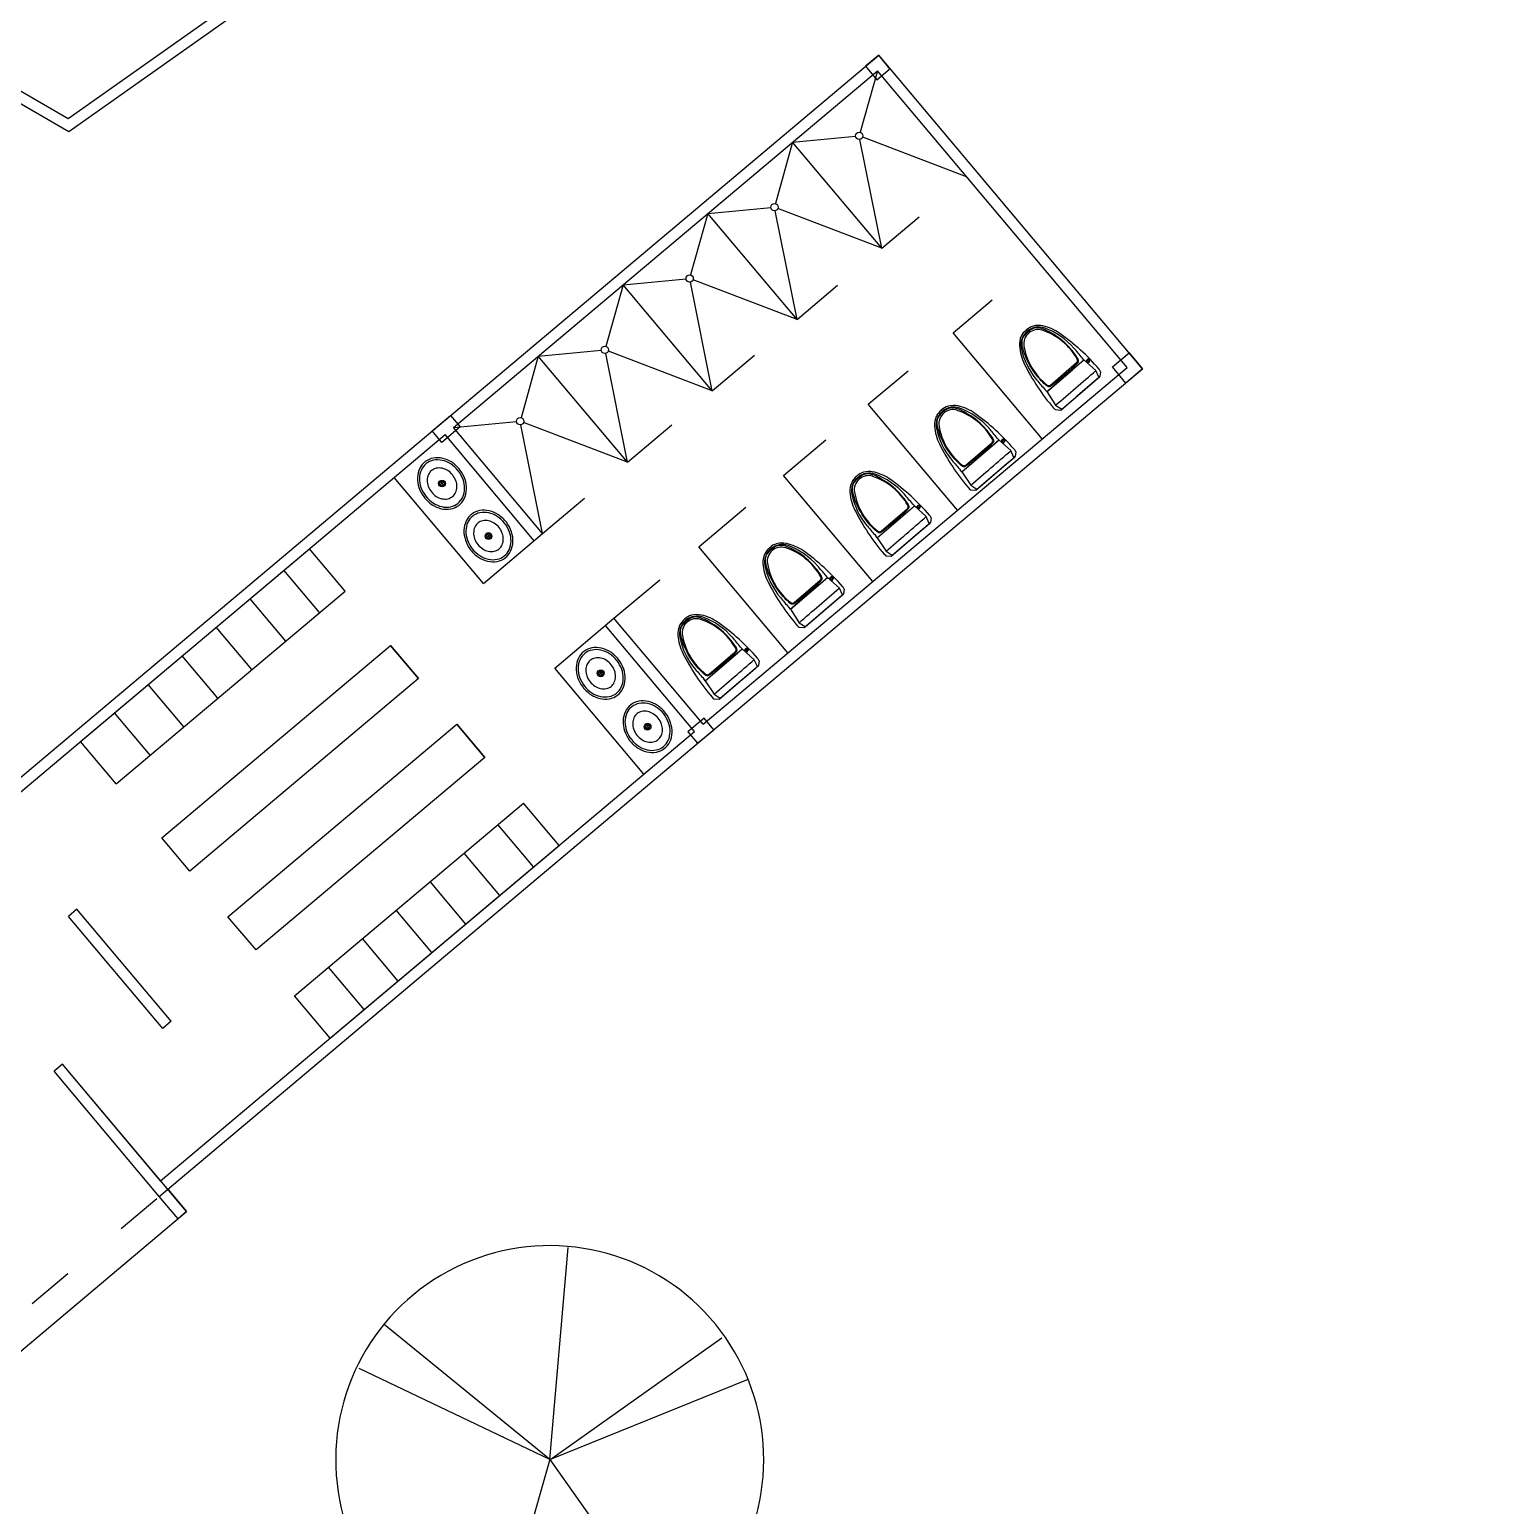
# Model space of a CAD drawing. Header units: millimetres. Extents: x 185 to 501, y 106 to 528.
# Drawn here: x 340.59 to 353.85, y 293.13 to 306.45 of the extents above; entities that cross this region are included whole.
import ezdxf

# ---------------------------------------------------------------- set-up
doc = ezdxf.new("R2010")
doc.units = ezdxf.units.MM
doc.linetypes.add('ACAD_ISO03W100', pattern=[30, 12, -18])
for name, color, linetype in [('arboles', 84, 'Continuous'), ('cerca', 50, 'Continuous'), ('columnas', 170, 'Continuous'), ('MUEBLES', 33, 'Continuous'), ('texto', 7, 'Continuous')]:
    doc.layers.add(name, color=color, linetype=linetype)
doc.styles.add('ATTR', font='romans.shx', dxfattribs={"width": 0.8, "height": 0.7})

# ---------------------------------------------------------------- blocks, each defined once
blk = doc.blocks.new('CLUMP4')
for p, q in [((-0.225, -0.025), (-278.175, 1469.475)), ((0.075, -0.425), (-599.925, 1349.575)), ((3397.75, -293.475), (3147.6, 1029.075)), ((3398, -293.85), (2858.025, 921.15)), ((0.025, 0), (1371.625, 613.675)), ((-2101.125, -464.725), (-2295.7, 563.925)), ((-2100.925, -465), (-2520.925, 479.975)), ((0, 0), (-1432.075, 418.05)), ((3397.975, -293.45), (4632.4, 258.85)), ((3397.95, -293.45), (2109.075, 82.8)), ((0, 0), (-1155.525, -951.225)), ((0, 0), (-888.5, -1183.5)), ((0, 0), (1323.925, -682.25)), ((-2100.975, -464.7), (-3103.45, -172.075)), ((-2100.975, -464.7), (-1496.775, -194.375)), ((3397.95, -293.45), (2357.975, -1149.55)), ((3397.95, -293.45), (2598.3, -1358.625)), ((3397.95, -293.45), (4589.5, -907.5)), ((1594.05, -1142.15), (1455.05, -407.4)), ((-2100.975, -464.7), (-2909.85, -1130.55)), ((-2100.975, -464.7), (-2722.925, -1293.175)), ((-2100.975, -464.7), (-1174.225, -942.275)), ((1594.175, -1142.375), (1366.775, -630.7)), ((1594.15, -1142.15), (2183.925, -878.275)), ((1594.15, -1142.15), (1120.3, -1003.825)), ((1594.15, -1142.15), (1016.375, -1617.75)), ((1594.15, -1142.15), (1149.9, -1733.9)), ((1594.15, -1142.15), (2256.125, -1483.275))]:
    blk.add_line(p, q)
for centre, radius in [((0.075, -0.425), 1500), ((3398, -293.85), 1350)]:
    blk.add_circle(centre, radius)
for centre, radius, start, end in [((-2100.925, -465), 1050, 52.09105, 333.029), ((1594.175, -1142.375), 750, 50.00407, 101.3809), ((1594.175, -1142.375), 750, 187.2069, 359.9176)]:
    blk.add_arc(centre, radius, start, end)
at = {"style": 'ATTR', "width": 0.8, "flags": 9}
blk.add_attdef('ESTCODE', (0, 0), '', height=157.919, dxfattribs=at)
blk = doc.blocks.new('new block')
at = {"xscale": 0.000999999996565748, "yscale": 0.001000000000203727, "zscale": 0.001}
blk.add_blockref('CLUMP4', (-1.3239, 0.6822), dxfattribs=at)
blk = doc.blocks.new('Sink - Oval top')
for p, q in [((-1, 0), (1, 0)), ((0, 1), (0, -1))]:
    blk.add_line(p, q)
at = {"linetype": 'Continuous'}
for points in [[(-12.23, 0.39, 0.117634), (-11.46, -3.36, 0.104469), (-8.88, -6.8, 0.090016), (-5.08, -9.07, 0.08192), (-0.32, -10.02, 0.08192), (4.49, -9.38, 0.090016), (8.42, -7.36, 0.104469), (11.22, -4.09, 0.117634), (12.23, -0.39, 0.117634), (11.46, 3.36, 0.104469), (8.88, 6.8, 0.090016), (5.08, 9.07, 0.08192), (0.32, 10.02, 0.08192), (-4.49, 9.38, 0.090016), (-8.42, 7.36, 0.104469), (-11.22, 4.09, 0.117634)], [(-11.29, 0.16, 0.118622), (-10.52, -3.25, 0.104678), (-8.07, -6.36, 0.089562), (-4.54, -8.37, 0.081185), (-0.13, -9.15, 0.081185), (4.3, -8.49, 0.089562), (7.89, -6.58, 0.104678), (10.42, -3.55, 0.118622), (11.29, -0.16, 0.118622), (10.52, 3.25, 0.104678), (8.07, 6.36, 0.089562), (4.54, 8.37, 0.081185), (0.13, 9.15, 0.081185), (-4.3, 8.49, 0.089562), (-7.89, 6.58, 0.104678), (-10.42, 3.55, 0.118622)], [(-7.42, 0.08, 0.118283), (-6.91, -2.17, 0.104607), (-5.29, -4.21, 0.089718), (-2.97, -5.53, 0.081436), (-0.07, -6.04, 0.081436), (2.84, -5.59, 0.089718), (5.2, -4.33, 0.104607), (6.86, -2.32, 0.118283), (7.42, -0.08, 0.118283), (6.91, 2.17, 0.104607), (5.29, 4.21, 0.089718), (2.97, 5.53, 0.081436), (0.07, 6.04, 0.081436), (-2.84, 5.59, 0.089718), (-5.2, 4.33, 0.104607), (-6.86, 2.32, 0.118283)]]:
    blk.add_lwpolyline(points, format="xyb", close=True, dxfattribs=at)
for radius in [1.5, 1]:
    blk.add_circle((0, 0), radius)

msp = doc.modelspace()

# ---------------------------------------------------------------- linework, layer by layer
at = {"layer": 'cerca'}
for points in [[(368.113, 311.887), (362.012, 304.707), (346.536, 309.48), (340.942, 305.528), (330.846, 311.388), (335.757, 327.607), (325.661, 337.556), (320.077, 337.076), (310.774, 353.862)], [(368.063, 311.982), (361.979, 304.822), (346.519, 309.59), (340.937, 305.646), (330.964, 311.435), (335.871, 327.635), (325.698, 337.659), (320.133, 337.182), (310.865, 353.903)]]:
    msp.add_lwpolyline(points, dxfattribs=at)
at = {"layer": 'columnas', "color": 0, "linetype": 'ACAD_ISO03W100', "ltscale": 0.035}
msp.add_line((339.004, 293.601), (341.758, 295.919), dxfattribs=at)
at = {"layer": 'columnas'}
for points in [[(348.251, 306.219), (348.133, 306.119), (348.235, 305.998), (348.353, 306.097)], [(350.633, 303.388), (350.482, 303.26), (350.361, 303.405), (350.512, 303.532)], [(344.22, 302.827), (344.387, 302.967), (344.474, 302.864), (344.307, 302.724)], [(346.617, 300.008), (346.763, 300.131), (346.676, 300.235), (346.529, 300.112)], [(342.005, 295.781), (341.928, 295.716), (341.758, 295.919), (341.835, 295.983)]]:
    msp.add_lwpolyline(points, close=True, dxfattribs=at)
at = {"layer": 'MUEBLES'}
for p, q in [((349.768, 303.182, 0.145), (350.103, 303.469, 0.145)), ((350.044, 303.475), (350.053, 303.472, -0.021)), ((350.103, 303.469, 0.145), (350.087, 303.486, -0.032)), ((350.103, 303.469, 0.176), (350.103, 303.469, 0.145)), ((350.211, 303.373, 0.183), (350.103, 303.469, 0.176)), ((349.803, 303.242), (350.038, 303.444)), ((350.045, 303.439, -0.019), (350.038, 303.444)), ((350.211, 303.373, 0.183), (350.211, 303.373, 0.145)), ((350.238, 303.312, 0.176), (350.211, 303.373, 0.183)), ((350.254, 303.362, -0.076), (350.248, 303.32, 0.145)), ((349.772, 303.242), (349.774, 303.231, -0.021)), ((349.799, 303.23, -0.019), (349.803, 303.242)), ((349.894, 303.016, 0.145), (350.248, 303.32, 0.145)), ((349.936, 303.326, 0.188), (349.936, 303.326, 0.145)), ((350.248, 303.32, 0.145), (350.238, 303.312, 0.176)), ((349.768, 303.182, 0.145), (349.755, 303.2, -0.032)), ((349.768, 303.182, 0.176), (349.768, 303.182, 0.145)), ((349.768, 303.182, 0.176), (349.848, 303.061, 0.183)), ((350.071, 303.168, 0.145), (350.071, 303.168, 0.188)), ((349.847, 303.02, -0.087), (349.894, 303.016, 0.145)), ((349.848, 303.061, 0.183), (349.848, 303.061, 0.145)), ((349.848, 303.061, 0.183), (349.904, 303.024, 0.176)), ((349.904, 303.024, 0.176), (349.894, 303.016, 0.145)), ((349.002, 302.459, 0.145), (349.337, 302.747, 0.145)), ((349.037, 302.52), (349.272, 302.721)), ((349.279, 302.716, -0.019), (349.272, 302.721)), ((349.277, 302.752), (349.287, 302.749, -0.021)), ((349.337, 302.747, 0.145), (349.321, 302.763, -0.032)), ((349.337, 302.747, 0.176), (349.337, 302.747, 0.145)), ((349.445, 302.65, 0.183), (349.337, 302.747, 0.176)), ((349.128, 302.293, 0.145), (349.482, 302.597, 0.145)), ((349.169, 302.603, 0.188), (349.169, 302.603, 0.145)), ((349.445, 302.65, 0.183), (349.445, 302.65, 0.145)), ((349.472, 302.589, 0.176), (349.445, 302.65, 0.183)), ((349.482, 302.597, 0.145), (349.472, 302.589, 0.176)), ((349.488, 302.639, -0.076), (349.482, 302.597, 0.145)), ((349.002, 302.459, 0.145), (348.988, 302.477, -0.032)), ((349.002, 302.459, 0.176), (349.002, 302.459, 0.145)), ((349.002, 302.459, 0.176), (349.082, 302.338, 0.183)), ((349.005, 302.519), (349.007, 302.508, -0.021)), ((349.033, 302.507, -0.019), (349.037, 302.52)), ((349.305, 302.445, 0.145), (349.305, 302.445, 0.188)), ((349.081, 302.297, -0.087), (349.128, 302.293, 0.145)), ((349.082, 302.338, 0.183), (349.082, 302.338, 0.145)), ((349.082, 302.338, 0.183), (349.137, 302.302, 0.176)), ((349.137, 302.302, 0.176), (349.128, 302.293, 0.145)), ((348.238, 301.864, 0.145), (348.573, 302.151, 0.145)), ((348.514, 302.157), (348.524, 302.153, -0.021)), ((348.573, 302.151, 0.145), (348.558, 302.167, -0.032)), ((348.573, 302.151, 0.176), (348.573, 302.151, 0.145)), ((348.681, 302.054, 0.183), (348.573, 302.151, 0.176)), ((348.274, 301.924), (348.508, 302.125)), ((348.406, 302.007, 0.188), (348.406, 302.007, 0.145)), ((348.515, 302.12, -0.019), (348.508, 302.125)), ((348.681, 302.054, 0.183), (348.681, 302.054, 0.145)), ((348.708, 301.993, 0.176), (348.681, 302.054, 0.183)), ((348.724, 302.043, -0.076), (348.718, 302.001, 0.145)), ((348.238, 301.864, 0.145), (348.225, 301.881, -0.032)), ((348.242, 301.923), (348.244, 301.913, -0.021)), ((348.269, 301.912, -0.019), (348.274, 301.924)), ((348.364, 301.698, 0.145), (348.718, 302.001, 0.145)), ((348.718, 302.001, 0.145), (348.708, 301.993, 0.176)), ((348.238, 301.864, 0.176), (348.238, 301.864, 0.145)), ((348.238, 301.864, 0.176), (348.318, 301.742, 0.183)), ((348.318, 301.742, 0.183), (348.318, 301.742, 0.145)), ((348.318, 301.742, 0.183), (348.374, 301.706, 0.176)), ((348.541, 301.849, 0.145), (348.541, 301.849, 0.188)), ((348.317, 301.701, -0.087), (348.364, 301.698, 0.145)), ((348.374, 301.706, 0.176), (348.364, 301.698, 0.145)), ((347.454, 301.219, 0.145), (347.788, 301.506, 0.145)), ((347.489, 301.279), (347.723, 301.48)), ((347.73, 301.475, -0.019), (347.723, 301.48)), ((347.729, 301.512), (347.739, 301.508, -0.021)), ((347.788, 301.506, 0.145), (347.773, 301.522, -0.032)), ((347.788, 301.506, 0.176), (347.788, 301.506, 0.145)), ((347.896, 301.409, 0.183), (347.788, 301.506, 0.176)), ((347.579, 301.053, 0.145), (347.933, 301.356, 0.145)), ((347.621, 301.362, 0.188), (347.621, 301.362, 0.145)), ((347.896, 301.409, 0.183), (347.896, 301.409, 0.145)), ((347.924, 301.348, 0.176), (347.896, 301.409, 0.183)), ((347.933, 301.356, 0.145), (347.924, 301.348, 0.176)), ((347.939, 301.398, -0.076), (347.933, 301.356, 0.145)), ((347.454, 301.219, 0.145), (347.44, 301.236, -0.032)), ((347.454, 301.219, 0.176), (347.454, 301.219, 0.145)), ((347.454, 301.219, 0.176), (347.533, 301.097, 0.183)), ((347.457, 301.278), (347.459, 301.268, -0.021)), ((347.485, 301.267, -0.019), (347.489, 301.279)), ((347.533, 301.097, 0.183), (347.533, 301.097, 0.145)), ((347.533, 301.097, 0.183), (347.589, 301.061, 0.176)), ((347.756, 301.205, 0.145), (347.756, 301.205, 0.188)), ((347.532, 301.056, -0.087), (347.579, 301.053, 0.145)), ((347.589, 301.061, 0.176), (347.579, 301.053, 0.145)), ((346.685, 300.572, 0.145), (347.02, 300.86, 0.145)), ((346.721, 300.633), (346.955, 300.834)), ((346.962, 300.829, -0.019), (346.955, 300.834)), ((346.961, 300.865), (346.971, 300.862, -0.021)), ((347.02, 300.86, 0.145), (347.005, 300.876, -0.032)), ((347.02, 300.86, 0.176), (347.02, 300.86, 0.145)), ((347.128, 300.763, 0.183), (347.02, 300.86, 0.176)), ((346.811, 300.406, 0.145), (347.165, 300.71, 0.145)), ((346.853, 300.716, 0.188), (346.853, 300.716, 0.145)), ((347.128, 300.763, 0.183), (347.128, 300.763, 0.145)), ((347.156, 300.702, 0.176), (347.128, 300.763, 0.183)), ((347.165, 300.71, 0.145), (347.156, 300.702, 0.176)), ((347.171, 300.752, -0.076), (347.165, 300.71, 0.145)), ((346.685, 300.572, 0.145), (346.672, 300.59, -0.032)), ((346.685, 300.572, 0.176), (346.685, 300.572, 0.145)), ((346.685, 300.572, 0.176), (346.765, 300.451, 0.183)), ((346.689, 300.632), (346.691, 300.621, -0.021)), ((346.717, 300.62, -0.019), (346.721, 300.633)), ((346.988, 300.558, 0.145), (346.988, 300.558, 0.188)), ((346.764, 300.41, -0.087), (346.811, 300.406, 0.145)), ((346.765, 300.451, 0.183), (346.765, 300.451, 0.145)), ((346.765, 300.451, 0.183), (346.821, 300.415, 0.176)), ((346.821, 300.415, 0.176), (346.811, 300.406, 0.145))]:
    msp.add_line(p, q, dxfattribs=at)
at = {"layer": 'MUEBLES', "extrusion": (0.631895, 0.768108, 0.103534)}
for p, q in [((350.124, 303.46, 0.128), (350.138, 303.474, 0.129)), ((350.126, 303.462, 0.102), (350.139, 303.476, 0.105)), ((350.139, 303.476, 0.107), (350.137, 303.474, 0.127)), ((350.139, 303.473, 0.129), (350.155, 303.46, 0.13)), ((350.157, 303.462, 0.104), (350.141, 303.475, 0.104)), ((350.126, 303.462, 0.104), (350.124, 303.461, 0.126)), ((350.126, 303.459, 0.129), (350.143, 303.445, 0.129)), ((350.145, 303.447, 0.101), (350.128, 303.461, 0.101)), ((350.145, 303.443, 0.128), (350.156, 303.459, 0.129)), ((350.146, 303.443, 0.126), (350.147, 303.444, 0.104)), ((350.147, 303.445, 0.102), (350.158, 303.46, 0.105)), ((350.157, 303.458, 0.127), (350.158, 303.46, 0.107)), ((349.358, 302.737, 0.128), (349.371, 302.751, 0.129)), ((349.359, 302.74, 0.104), (349.358, 302.738, 0.126)), ((349.36, 302.739, 0.102), (349.373, 302.753, 0.105)), ((349.36, 302.736, 0.129), (349.377, 302.722, 0.129)), ((349.379, 302.724, 0.101), (349.362, 302.738, 0.101)), ((349.373, 302.753, 0.107), (349.371, 302.752, 0.127)), ((349.373, 302.75, 0.129), (349.388, 302.737, 0.13)), ((349.39, 302.739, 0.104), (349.375, 302.752, 0.104)), ((349.379, 302.72, 0.128), (349.39, 302.736, 0.129)), ((349.38, 302.72, 0.126), (349.381, 302.722, 0.104)), ((349.381, 302.722, 0.102), (349.392, 302.738, 0.105)), ((349.39, 302.736, 0.127), (349.392, 302.737, 0.107)), ((348.596, 302.144, 0.104), (348.594, 302.142, 0.126)), ((348.595, 302.141, 0.128), (348.608, 302.155, 0.129)), ((348.596, 302.14, 0.129), (348.613, 302.126, 0.129)), ((348.597, 302.143, 0.102), (348.61, 302.157, 0.105)), ((348.615, 302.128, 0.101), (348.598, 302.142, 0.101)), ((348.609, 302.157, 0.107), (348.607, 302.156, 0.127)), ((348.609, 302.154, 0.129), (348.625, 302.141, 0.13)), ((348.627, 302.143, 0.104), (348.611, 302.156, 0.104)), ((348.615, 302.125, 0.128), (348.626, 302.14, 0.129)), ((348.617, 302.127, 0.102), (348.628, 302.142, 0.105)), ((348.627, 302.14, 0.127), (348.628, 302.141, 0.107)), ((348.616, 302.124, 0.126), (348.618, 302.126, 0.104)), ((347.811, 301.499, 0.104), (347.809, 301.497, 0.126)), ((347.81, 301.497, 0.128), (347.823, 301.51, 0.129)), ((347.811, 301.495, 0.129), (347.828, 301.481, 0.129)), ((347.812, 301.498, 0.102), (347.825, 301.512, 0.105)), ((347.831, 301.483, 0.101), (347.814, 301.497, 0.101)), ((347.824, 301.512, 0.107), (347.822, 301.511, 0.127)), ((347.824, 301.509, 0.129), (347.84, 301.496, 0.13)), ((347.842, 301.498, 0.104), (347.826, 301.511, 0.104)), ((347.83, 301.48, 0.128), (347.841, 301.495, 0.129)), ((347.831, 301.479, 0.126), (347.833, 301.481, 0.104)), ((347.832, 301.482, 0.102), (347.843, 301.497, 0.105)), ((347.842, 301.495, 0.127), (347.843, 301.496, 0.107)), ((347.043, 300.853, 0.104), (347.041, 300.851, 0.126)), ((347.042, 300.85, 0.128), (347.055, 300.864, 0.129)), ((347.043, 300.849, 0.129), (347.06, 300.835, 0.129)), ((347.044, 300.852, 0.102), (347.057, 300.866, 0.105)), ((347.063, 300.837, 0.101), (347.046, 300.851, 0.101)), ((347.056, 300.866, 0.107), (347.054, 300.865, 0.127)), ((347.056, 300.863, 0.129), (347.072, 300.85, 0.13)), ((347.074, 300.852, 0.104), (347.058, 300.865, 0.104)), ((347.062, 300.833, 0.128), (347.073, 300.849, 0.129)), ((347.063, 300.833, 0.126), (347.065, 300.835, 0.104)), ((347.064, 300.835, 0.102), (347.075, 300.851, 0.105)), ((347.074, 300.849, 0.127), (347.075, 300.85, 0.107))]:
    msp.add_line(p, q, dxfattribs=at)
at = {"layer": 'MUEBLES'}
for points in [[(349.929, 303.334, -0.019), (349.968, 303.367, -0.019), (349.998, 303.394, -0.019), (350.02, 303.414, -0.019), (350.035, 303.428, -0.019), (350.045, 303.439, -0.019), (350.051, 303.446, -0.019), (350.054, 303.451, -0.019), (350.055, 303.455, -0.019), (350.055, 303.455, -0.019), (350.056, 303.459, -0.02), (350.056, 303.462, -0.02), (350.055, 303.467, -0.02), (350.053, 303.472, -0.021), (350.051, 303.478, -0.021), (350.047, 303.485, -0.022), (350.041, 303.494, -0.022), (350.033, 303.505, -0.023), (350.033, 303.505, -0.023), (350.024, 303.518, -0.024), (350.012, 303.533, -0.025), (349.999, 303.55, -0.026), (349.985, 303.567, -0.027), (349.969, 303.585, -0.027), (349.951, 303.603, -0.028), (349.932, 303.622, -0.029), (349.913, 303.639, -0.029), (349.913, 303.639, -0.029), (349.892, 303.656, -0.029), (349.871, 303.672, -0.029), (349.85, 303.686, -0.028), (349.829, 303.7, -0.028), (349.808, 303.712, -0.027), (349.789, 303.723, -0.027), (349.77, 303.732, -0.026), (349.754, 303.74, -0.025), (349.754, 303.74, -0.025), (349.739, 303.746, -0.024), (349.726, 303.75, -0.024), (349.716, 303.754, -0.023), (349.706, 303.756, -0.022), (349.698, 303.758, -0.022), (349.691, 303.758, -0.021), (349.686, 303.759, -0.02), (349.681, 303.759, -0.02), (349.681, 303.759, -0.02), (349.677, 303.759, -0.02), (349.673, 303.759, -0.019), (349.67, 303.759, -0.019), (349.667, 303.758, -0.019), (349.664, 303.758, -0.019), (349.662, 303.757, -0.019), (349.658, 303.757, -0.019), (349.655, 303.755, -0.019), (349.655, 303.755, -0.019), (349.651, 303.754, -0.019), (349.646, 303.752, -0.019), (349.641, 303.75, -0.019), (349.635, 303.747, -0.019), (349.627, 303.742, -0.019), (349.618, 303.736, -0.019), (349.608, 303.729, -0.019), (349.597, 303.72, -0.019)], [(349.929, 303.334, -0.019), (349.89, 303.3, -0.019), (349.859, 303.275, -0.019), (349.836, 303.256, -0.019), (349.819, 303.243, -0.019), (349.807, 303.235, -0.019), (349.799, 303.23, -0.019), (349.794, 303.228, -0.019), (349.79, 303.227, -0.019), (349.79, 303.227, -0.019), (349.786, 303.227, -0.02), (349.782, 303.228, -0.02), (349.778, 303.229, -0.02), (349.774, 303.231, -0.021), (349.768, 303.235, -0.021), (349.761, 303.24, -0.022), (349.753, 303.247, -0.022), (349.743, 303.256, -0.023), (349.743, 303.256, -0.023), (349.732, 303.268, -0.024), (349.719, 303.281, -0.025), (349.705, 303.297, -0.026), (349.69, 303.314, -0.027), (349.674, 303.332, -0.027), (349.659, 303.352, -0.028), (349.644, 303.374, -0.029), (349.629, 303.396, -0.029), (349.629, 303.396, -0.029), (349.616, 303.419, -0.029), (349.603, 303.442, -0.029), (349.592, 303.465, -0.028), (349.582, 303.488, -0.028), (349.573, 303.51, -0.027), (349.565, 303.531, -0.027), (349.559, 303.551, -0.026), (349.554, 303.568, -0.025), (349.554, 303.568, -0.025), (349.55, 303.583, -0.024), (349.547, 303.597, -0.024), (349.546, 303.608, -0.023), (349.545, 303.618, -0.022), (349.545, 303.626, -0.022), (349.545, 303.633, -0.021), (349.545, 303.638, -0.02), (349.546, 303.643, -0.02), (349.546, 303.643, -0.02), (349.547, 303.647, -0.02), (349.547, 303.651, -0.019), (349.548, 303.654, -0.019), (349.549, 303.656, -0.019), (349.549, 303.659, -0.019), (349.55, 303.662, -0.019), (349.552, 303.665, -0.019), (349.553, 303.668, -0.019), (349.553, 303.668, -0.019), (349.555, 303.672, -0.019), (349.558, 303.676, -0.019), (349.561, 303.681, -0.019), (349.565, 303.687, -0.019), (349.571, 303.694, -0.019), (349.578, 303.701, -0.019), (349.586, 303.71, -0.019), (349.597, 303.72, -0.019)], [(349.163, 302.611, -0.019), (349.123, 302.577, -0.019), (349.093, 302.552, -0.019), (349.07, 302.533, -0.019), (349.053, 302.52, -0.019), (349.041, 302.512, -0.019), (349.033, 302.507, -0.019), (349.028, 302.505, -0.019), (349.024, 302.505, -0.019), (349.024, 302.505, -0.019), (349.02, 302.504, -0.02), (349.016, 302.505, -0.02), (349.012, 302.506, -0.02), (349.007, 302.508, -0.021), (349.002, 302.512, -0.021), (348.995, 302.517, -0.022), (348.987, 302.524, -0.022), (348.977, 302.534, -0.023), (348.977, 302.534, -0.023), (348.966, 302.545, -0.024), (348.953, 302.558, -0.025), (348.938, 302.574, -0.026), (348.923, 302.591, -0.027), (348.908, 302.61, -0.027), (348.893, 302.63, -0.028), (348.877, 302.651, -0.029), (348.863, 302.673, -0.029), (348.863, 302.673, -0.029), (348.849, 302.696, -0.029), (348.837, 302.719, -0.029), (348.826, 302.742, -0.028), (348.816, 302.765, -0.028), (348.807, 302.787, -0.027), (348.799, 302.808, -0.027), (348.793, 302.828, -0.026), (348.788, 302.845, -0.025), (348.788, 302.845, -0.025), (348.784, 302.861, -0.024), (348.781, 302.874, -0.024), (348.78, 302.885, -0.023), (348.779, 302.895, -0.022), (348.778, 302.903, -0.022), (348.779, 302.91, -0.021), (348.779, 302.915, -0.02), (348.78, 302.92, -0.02), (348.78, 302.92, -0.02), (348.78, 302.924, -0.02), (348.781, 302.928, -0.019), (348.782, 302.931, -0.019), (348.782, 302.934, -0.019), (348.783, 302.936, -0.019), (348.784, 302.939, -0.019), (348.786, 302.942, -0.019), (348.787, 302.945, -0.019), (348.787, 302.945, -0.019), (348.789, 302.949, -0.019), (348.791, 302.953, -0.019), (348.795, 302.958, -0.019), (348.799, 302.964, -0.019), (348.805, 302.971, -0.019), (348.811, 302.979, -0.019), (348.82, 302.987, -0.019), (348.831, 302.997, -0.019)], [(349.163, 302.611, -0.019), (349.202, 302.644, -0.019), (349.232, 302.671, -0.019), (349.253, 302.691, -0.019), (349.269, 302.706, -0.019), (349.279, 302.716, -0.019), (349.284, 302.723, -0.019), (349.287, 302.728, -0.019), (349.289, 302.732, -0.019), (349.289, 302.732, -0.019), (349.289, 302.736, -0.02), (349.29, 302.74, -0.02), (349.289, 302.744, -0.02), (349.287, 302.749, -0.021), (349.285, 302.755, -0.021), (349.28, 302.762, -0.022), (349.275, 302.771, -0.022), (349.267, 302.782, -0.023), (349.267, 302.782, -0.023), (349.258, 302.795, -0.024), (349.246, 302.81, -0.025), (349.233, 302.827, -0.026), (349.218, 302.844, -0.027), (349.202, 302.862, -0.027), (349.185, 302.881, -0.028), (349.166, 302.899, -0.029), (349.147, 302.916, -0.029), (349.147, 302.916, -0.029), (349.126, 302.933, -0.029), (349.105, 302.949, -0.029), (349.084, 302.964, -0.028), (349.062, 302.977, -0.028), (349.042, 302.989, -0.027), (349.022, 303, -0.027), (349.004, 303.009, -0.026), (348.988, 303.017, -0.025), (348.988, 303.017, -0.025), (348.973, 303.023, -0.024), (348.96, 303.028, -0.024), (348.949, 303.031, -0.023), (348.94, 303.033, -0.022), (348.932, 303.035, -0.022), (348.925, 303.036, -0.021), (348.92, 303.036, -0.02), (348.915, 303.036, -0.02), (348.915, 303.036, -0.02), (348.911, 303.036, -0.02), (348.907, 303.036, -0.019), (348.904, 303.036, -0.019), (348.901, 303.036, -0.019), (348.898, 303.035, -0.019), (348.895, 303.035, -0.019), (348.892, 303.034, -0.019), (348.889, 303.033, -0.019), (348.889, 303.033, -0.019), (348.885, 303.031, -0.019), (348.88, 303.03, -0.019), (348.875, 303.027, -0.019), (348.868, 303.024, -0.019), (348.861, 303.019, -0.019), (348.852, 303.014, -0.019), (348.842, 303.006, -0.019), (348.831, 302.997, -0.019)], [(348.399, 302.015, -0.019), (348.438, 302.049, -0.019), (348.468, 302.075, -0.019), (348.49, 302.095, -0.019), (348.505, 302.11, -0.019), (348.515, 302.12, -0.019), (348.521, 302.127, -0.019), (348.524, 302.132, -0.019), (348.525, 302.136, -0.019), (348.525, 302.136, -0.019), (348.526, 302.14, -0.02), (348.526, 302.144, -0.02), (348.525, 302.148, -0.02), (348.524, 302.153, -0.021), (348.521, 302.159, -0.021), (348.517, 302.166, -0.022), (348.511, 302.176, -0.022), (348.503, 302.187, -0.023), (348.503, 302.187, -0.023), (348.494, 302.2, -0.024), (348.483, 302.215, -0.025), (348.469, 302.231, -0.026), (348.455, 302.248, -0.027), (348.439, 302.266, -0.027), (348.421, 302.285, -0.028), (348.403, 302.303, -0.029), (348.383, 302.321, -0.029), (348.383, 302.321, -0.029), (348.362, 302.337, -0.029), (348.341, 302.353, -0.029), (348.32, 302.368, -0.028), (348.299, 302.381, -0.028), (348.278, 302.393, -0.027), (348.259, 302.404, -0.027), (348.24, 302.413, -0.026), (348.224, 302.421, -0.025), (348.224, 302.421, -0.025), (348.209, 302.427, -0.024), (348.197, 302.432, -0.024), (348.186, 302.435, -0.023), (348.176, 302.437, -0.022), (348.168, 302.439, -0.022), (348.162, 302.44, -0.021), (348.156, 302.44, -0.02), (348.151, 302.44, -0.02), (348.151, 302.44, -0.02), (348.147, 302.44, -0.02), (348.143, 302.44, -0.019), (348.14, 302.44, -0.019), (348.137, 302.44, -0.019), (348.135, 302.439, -0.019), (348.132, 302.439, -0.019), (348.129, 302.438, -0.019), (348.125, 302.437, -0.019), (348.125, 302.437, -0.019), (348.121, 302.436, -0.019), (348.117, 302.434, -0.019), (348.111, 302.431, -0.019), (348.105, 302.428, -0.019), (348.097, 302.423, -0.019), (348.089, 302.418, -0.019), (348.079, 302.41, -0.019), (348.067, 302.402, -0.019)], [(348.399, 302.015, -0.019), (348.36, 301.981, -0.019), (348.329, 301.956, -0.019), (348.306, 301.937, -0.019), (348.289, 301.924, -0.019), (348.277, 301.916, -0.019), (348.269, 301.912, -0.019), (348.264, 301.909, -0.019), (348.26, 301.909, -0.019), (348.26, 301.909, -0.019), (348.256, 301.909, -0.02), (348.253, 301.909, -0.02), (348.248, 301.91, -0.02), (348.244, 301.913, -0.021), (348.238, 301.916, -0.021), (348.231, 301.922, -0.022), (348.223, 301.929, -0.022), (348.214, 301.938, -0.023), (348.214, 301.938, -0.023), (348.202, 301.949, -0.024), (348.189, 301.963, -0.025), (348.175, 301.978, -0.026), (348.16, 301.995, -0.027), (348.144, 302.014, -0.027), (348.129, 302.034, -0.028), (348.114, 302.055, -0.029), (348.099, 302.077, -0.029), (348.099, 302.077, -0.029), (348.086, 302.1, -0.029), (348.073, 302.123, -0.029), (348.062, 302.147, -0.028), (348.052, 302.169, -0.028), (348.043, 302.192, -0.027), (348.036, 302.213, -0.027), (348.029, 302.232, -0.026), (348.024, 302.25, -0.025), (348.024, 302.25, -0.025), (348.02, 302.265, -0.024), (348.018, 302.278, -0.024), (348.016, 302.289, -0.023), (348.015, 302.299, -0.022), (348.015, 302.307, -0.022), (348.015, 302.314, -0.021), (348.016, 302.32, -0.02), (348.016, 302.324, -0.02), (348.016, 302.324, -0.02), (348.017, 302.328, -0.02), (348.017, 302.332, -0.019), (348.018, 302.335, -0.019), (348.019, 302.338, -0.019), (348.02, 302.341, -0.019), (348.021, 302.343, -0.019), (348.022, 302.346, -0.019), (348.023, 302.349, -0.019), (348.023, 302.349, -0.019), (348.025, 302.353, -0.019), (348.028, 302.357, -0.019), (348.031, 302.362, -0.019), (348.035, 302.368, -0.019), (348.041, 302.375, -0.019), (348.048, 302.383, -0.019), (348.057, 302.392, -0.019), (348.067, 302.402, -0.019)], [(347.614, 301.37, -0.019), (347.575, 301.337, -0.019), (347.544, 301.311, -0.019), (347.521, 301.292, -0.019), (347.504, 301.28, -0.019), (347.493, 301.271, -0.019), (347.485, 301.267, -0.019), (347.479, 301.265, -0.019), (347.475, 301.264, -0.019), (347.475, 301.264, -0.019), (347.471, 301.264, -0.02), (347.468, 301.264, -0.02), (347.464, 301.265, -0.02), (347.459, 301.268, -0.021), (347.453, 301.271, -0.021), (347.447, 301.277, -0.022), (347.439, 301.284, -0.022), (347.429, 301.293, -0.023), (347.429, 301.293, -0.023), (347.417, 301.304, -0.024), (347.404, 301.318, -0.025), (347.39, 301.333, -0.026), (347.375, 301.35, -0.027), (347.36, 301.369, -0.027), (347.344, 301.389, -0.028), (347.329, 301.41, -0.029), (347.314, 301.432, -0.029), (347.314, 301.432, -0.029), (347.301, 301.455, -0.029), (347.289, 301.478, -0.029), (347.277, 301.502, -0.028), (347.267, 301.525, -0.028), (347.258, 301.547, -0.027), (347.251, 301.568, -0.027), (347.244, 301.587, -0.026), (347.239, 301.605, -0.025), (347.239, 301.605, -0.025), (347.235, 301.62, -0.024), (347.233, 301.633, -0.024), (347.231, 301.644, -0.023), (347.23, 301.654, -0.022), (347.23, 301.662, -0.022), (347.23, 301.669, -0.021), (347.231, 301.675, -0.02), (347.231, 301.679, -0.02), (347.231, 301.679, -0.02), (347.232, 301.684, -0.02), (347.232, 301.687, -0.019), (347.233, 301.69, -0.019), (347.234, 301.693, -0.019), (347.235, 301.696, -0.019), (347.236, 301.698, -0.019), (347.237, 301.701, -0.019), (347.239, 301.705, -0.019), (347.239, 301.705, -0.019), (347.24, 301.708, -0.019), (347.243, 301.713, -0.019), (347.246, 301.718, -0.019), (347.25, 301.723, -0.019), (347.256, 301.73, -0.019), (347.263, 301.738, -0.019), (347.272, 301.747, -0.019), (347.282, 301.757, -0.019)], [(347.614, 301.37, -0.019), (347.653, 301.404, -0.019), (347.683, 301.43, -0.019), (347.705, 301.45, -0.019), (347.72, 301.465, -0.019), (347.73, 301.475, -0.019), (347.736, 301.483, -0.019), (347.739, 301.488, -0.019), (347.74, 301.491, -0.019), (347.74, 301.491, -0.019), (347.741, 301.495, -0.02), (347.741, 301.499, -0.02), (347.74, 301.503, -0.02), (347.739, 301.508, -0.021), (347.736, 301.514, -0.021), (347.732, 301.522, -0.022), (347.726, 301.531, -0.022), (347.719, 301.542, -0.023), (347.719, 301.542, -0.023), (347.709, 301.555, -0.024), (347.698, 301.57, -0.025), (347.685, 301.586, -0.026), (347.67, 301.603, -0.027), (347.654, 301.622, -0.027), (347.636, 301.64, -0.028), (347.618, 301.658, -0.029), (347.598, 301.676, -0.029), (347.598, 301.676, -0.029), (347.577, 301.693, -0.029), (347.556, 301.708, -0.029), (347.535, 301.723, -0.028), (347.514, 301.736, -0.028), (347.493, 301.748, -0.027), (347.474, 301.759, -0.027), (347.456, 301.768, -0.026), (347.439, 301.776, -0.025), (347.439, 301.776, -0.025), (347.424, 301.782, -0.024), (347.412, 301.787, -0.024), (347.401, 301.79, -0.023), (347.391, 301.793, -0.022), (347.383, 301.794, -0.022), (347.377, 301.795, -0.021), (347.371, 301.795, -0.02), (347.366, 301.795, -0.02), (347.366, 301.795, -0.02), (347.362, 301.795, -0.02), (347.359, 301.795, -0.019), (347.355, 301.795, -0.019), (347.353, 301.795, -0.019), (347.35, 301.794, -0.019), (347.347, 301.794, -0.019), (347.344, 301.793, -0.019), (347.34, 301.792, -0.019), (347.34, 301.792, -0.019), (347.336, 301.791, -0.019), (347.332, 301.789, -0.019), (347.326, 301.786, -0.019), (347.32, 301.783, -0.019), (347.312, 301.779, -0.019), (347.304, 301.773, -0.019), (347.294, 301.766, -0.019), (347.282, 301.757, -0.019)], [(346.846, 300.724, -0.019), (346.807, 300.69, -0.019), (346.776, 300.665, -0.019), (346.753, 300.646, -0.019), (346.736, 300.633, -0.019), (346.725, 300.625, -0.019), (346.717, 300.62, -0.019), (346.711, 300.618, -0.019), (346.707, 300.618, -0.019), (346.707, 300.618, -0.019), (346.703, 300.617, -0.02), (346.7, 300.618, -0.02), (346.696, 300.619, -0.02), (346.691, 300.621, -0.021), (346.685, 300.625, -0.021), (346.679, 300.63, -0.022), (346.67, 300.637, -0.022), (346.661, 300.646, -0.023), (346.661, 300.646, -0.023), (346.649, 300.658, -0.024), (346.636, 300.671, -0.025), (346.622, 300.687, -0.026), (346.607, 300.704, -0.027), (346.591, 300.723, -0.027), (346.576, 300.743, -0.028), (346.561, 300.764, -0.029), (346.546, 300.786, -0.029), (346.546, 300.786, -0.029), (346.533, 300.809, -0.029), (346.521, 300.832, -0.029), (346.509, 300.855, -0.028), (346.499, 300.878, -0.028), (346.49, 300.9, -0.027), (346.483, 300.921, -0.027), (346.476, 300.941, -0.026), (346.471, 300.958, -0.025), (346.471, 300.958, -0.025), (346.467, 300.974, -0.024), (346.465, 300.987, -0.024), (346.463, 300.998, -0.023), (346.462, 301.008, -0.022), (346.462, 301.016, -0.022), (346.462, 301.023, -0.021), (346.463, 301.028, -0.02), (346.463, 301.033, -0.02), (346.463, 301.033, -0.02), (346.464, 301.037, -0.02), (346.464, 301.041, -0.019), (346.465, 301.044, -0.019), (346.466, 301.047, -0.019), (346.467, 301.049, -0.019), (346.468, 301.052, -0.019), (346.469, 301.055, -0.019), (346.471, 301.058, -0.019), (346.471, 301.058, -0.019), (346.472, 301.062, -0.019), (346.475, 301.066, -0.019), (346.478, 301.071, -0.019), (346.482, 301.077, -0.019), (346.488, 301.084, -0.019), (346.495, 301.091, -0.019), (346.504, 301.1, -0.019), (346.514, 301.11, -0.019)], [(346.846, 300.724, -0.019), (346.885, 300.757, -0.019), (346.915, 300.784, -0.019), (346.937, 300.804, -0.019), (346.952, 300.819, -0.019), (346.962, 300.829, -0.019), (346.968, 300.836, -0.019), (346.971, 300.841, -0.019), (346.972, 300.845, -0.019), (346.972, 300.845, -0.019), (346.973, 300.849, -0.02), (346.973, 300.853, -0.02), (346.972, 300.857, -0.02), (346.971, 300.862, -0.021), (346.968, 300.868, -0.021), (346.964, 300.875, -0.022), (346.958, 300.884, -0.022), (346.951, 300.895, -0.023), (346.951, 300.895, -0.023), (346.941, 300.908, -0.024), (346.93, 300.923, -0.025), (346.917, 300.94, -0.026), (346.902, 300.957, -0.027), (346.886, 300.975, -0.027), (346.868, 300.994, -0.028), (346.85, 301.012, -0.029), (346.83, 301.029, -0.029), (346.83, 301.029, -0.029), (346.809, 301.046, -0.029), (346.788, 301.062, -0.029), (346.767, 301.077, -0.028), (346.746, 301.09, -0.028), (346.725, 301.102, -0.027), (346.706, 301.113, -0.027), (346.688, 301.122, -0.026), (346.671, 301.13, -0.025), (346.671, 301.13, -0.025), (346.656, 301.136, -0.024), (346.644, 301.141, -0.024), (346.633, 301.144, -0.023), (346.623, 301.146, -0.022), (346.615, 301.148, -0.022), (346.609, 301.149, -0.021), (346.603, 301.149, -0.02), (346.598, 301.149, -0.02), (346.598, 301.149, -0.02), (346.594, 301.149, -0.02), (346.591, 301.149, -0.019), (346.587, 301.149, -0.019), (346.585, 301.149, -0.019), (346.582, 301.148, -0.019), (346.579, 301.147, -0.019), (346.576, 301.147, -0.019), (346.572, 301.146, -0.019), (346.572, 301.146, -0.019), (346.568, 301.144, -0.019), (346.564, 301.142, -0.019), (346.558, 301.14, -0.019), (346.552, 301.137, -0.019), (346.544, 301.132, -0.019), (346.536, 301.126, -0.019), (346.526, 301.119, -0.019), (346.514, 301.11, -0.019)]]:
    msp.add_polyline3d(points, dxfattribs=at)
for centre, radius, start, end in [((349.667, 303.623, -0.076), 0.142, 126.4358, 155.6637), ((349.683, 303.636, -0.076), 0.142, 105.6366, 134.8644), ((349.696, 303.603, -0.032), 0.163, 100.1942, 130.2703), ((349.688, 303.617), 0.125, 71.8687, 131.5787), ((349.694, 303.597, -0.076), 0.183, 77.5205, 105.6366), ((349.695, 303.612, -0.032), 0.154, 69.7664, 100.1942), ((349.552, 303.201), 0.563, 29.1763, 71.8687), ((349.642, 303.363, -0.076), 0.423, 54.7418, 77.5205), ((349.522, 303.143, -0.032), 0.654, 41.2907, 69.7664), ((349.704, 303.606, -0.076), 0.183, 155.6637, 183.7797), ((349.689, 303.607, -0.032), 0.154, 161.106, 191.5339), ((349.698, 303.604, -0.032), 0.163, 131.0299, 161.106), ((349.685, 303.614), 0.125, 129.7215, 189.4316), ((348.758, 302.113, -0.076), 1.953, 40.6501, 54.7418), ((349.944, 303.622, -0.076), 0.423, 183.7797, 206.5585), ((350.179, 303.707, -0.032), 0.654, 191.5339, 220.0095), ((350.117, 303.686), 0.563, 189.4316, 232.124), ((348.133, 301.923, -0.032), 2.503, 38.6444, 41.2907), ((350.022, 303.463), 0.0252, 310.6501, 29.1763), ((351.312, 304.306, -0.076), 1.953, 206.5585, 220.6501), ((350.185, 303.338, -0.076), 0.073, 19.2261, 40.6501), ((351.595, 304.896, -0.032), 2.503, 220.0095, 222.6558), ((349.787, 303.262), 0.0252, 232.124, 310.6501), ((348.938, 302.883, -0.076), 0.183, 155.6637, 183.7797), ((348.901, 302.9, -0.076), 0.142, 126.4358, 155.6637), ((348.932, 302.881, -0.032), 0.163, 131.0299, 161.106), ((348.919, 302.892), 0.125, 129.7215, 189.4316), ((348.916, 302.914, -0.076), 0.142, 105.6366, 134.8644), ((348.93, 302.88, -0.032), 0.163, 100.1942, 130.2703), ((348.922, 302.895), 0.125, 71.8687, 131.5787), ((348.927, 302.874, -0.076), 0.183, 77.5205, 105.6366), ((348.929, 302.889, -0.032), 0.154, 69.7664, 100.1942), ((348.785, 302.478), 0.563, 29.1763, 71.8687), ((348.876, 302.64, -0.076), 0.423, 54.7418, 77.5205), ((348.756, 302.42, -0.032), 0.654, 41.2907, 69.7664), ((347.992, 301.39, -0.076), 1.953, 40.6501, 54.7418), ((349.886, 303.081, -0.076), 0.073, 220.6501, 237.657), ((349.177, 302.899, -0.076), 0.423, 183.7797, 206.5585), ((348.923, 302.884, -0.032), 0.154, 161.106, 191.5339), ((349.413, 302.984, -0.032), 0.654, 191.5339, 220.0095), ((349.351, 302.964), 0.563, 189.4316, 232.124), ((347.366, 301.2, -0.032), 2.503, 38.6444, 41.2907), ((350.546, 303.583, -0.076), 1.953, 206.5585, 220.6501), ((349.255, 302.74), 0.0252, 310.6501, 29.1763), ((350.829, 304.173, -0.032), 2.503, 220.0095, 222.6558), ((349.419, 302.615, -0.076), 0.073, 19.2261, 40.6501), ((348.137, 302.304, -0.076), 0.142, 126.4358, 155.6637), ((348.168, 302.285, -0.032), 0.163, 131.0299, 161.106), ((348.153, 302.318, -0.076), 0.142, 105.6366, 134.8644), ((348.167, 302.284, -0.032), 0.163, 100.1942, 130.2703), ((348.158, 302.299), 0.125, 71.8687, 131.5787), ((348.164, 302.278, -0.076), 0.183, 77.5205, 105.6366), ((348.165, 302.293, -0.032), 0.154, 69.7664, 100.1942), ((348.022, 301.882), 0.563, 29.1763, 71.8687), ((348.112, 302.044, -0.076), 0.423, 54.7418, 77.5205), ((347.992, 301.824, -0.032), 0.654, 41.2907, 69.7664), ((349.021, 302.539), 0.0252, 232.124, 310.6501), ((348.174, 302.287, -0.076), 0.183, 155.6637, 183.7797), ((348.414, 302.303, -0.076), 0.423, 183.7797, 206.5585), ((348.159, 302.288, -0.032), 0.154, 161.106, 191.5339), ((348.155, 302.296), 0.125, 129.7215, 189.4316), ((348.588, 302.368), 0.563, 189.4316, 232.124), ((347.229, 300.794, -0.076), 1.953, 40.6501, 54.7418), ((349.12, 302.358, -0.076), 0.073, 220.6501, 237.657), ((348.649, 302.389, -0.032), 0.654, 191.5339, 220.0095), ((346.603, 300.604, -0.032), 2.503, 38.6444, 41.2907), ((348.492, 302.144), 0.0252, 310.6501, 29.1763), ((349.783, 302.987, -0.076), 1.953, 206.5585, 220.6501), ((348.655, 302.019, -0.076), 0.073, 19.2261, 40.6501), ((350.066, 303.577, -0.032), 2.503, 220.0095, 222.6558), ((348.257, 301.943), 0.0252, 232.124, 310.6501), ((347.352, 301.659, -0.076), 0.142, 126.4358, 155.6637), ((347.383, 301.641, -0.032), 0.163, 131.0299, 161.106), ((347.37, 301.651), 0.125, 129.7215, 189.4316), ((347.368, 301.673, -0.076), 0.142, 105.6366, 134.8644), ((347.382, 301.639, -0.032), 0.163, 100.1942, 130.2703), ((347.373, 301.654), 0.125, 71.8687, 131.5787), ((347.379, 301.633, -0.076), 0.183, 77.5205, 105.6366), ((347.38, 301.648, -0.032), 0.154, 69.7664, 100.1942), ((347.237, 301.237), 0.563, 29.1763, 71.8687), ((347.327, 301.399, -0.076), 0.423, 54.7418, 77.5205), ((347.207, 301.179, -0.032), 0.654, 41.2907, 69.7664), ((346.444, 300.15, -0.076), 1.953, 40.6501, 54.7418), ((347.389, 301.642, -0.076), 0.183, 155.6637, 183.7797), ((347.629, 301.658, -0.076), 0.423, 183.7797, 206.5585), ((347.374, 301.644, -0.032), 0.154, 161.106, 191.5339), ((347.865, 301.744, -0.032), 0.654, 191.5339, 220.0095), ((347.803, 301.723), 0.563, 189.4316, 232.124), ((345.818, 299.959, -0.032), 2.503, 38.6444, 41.2907), ((348.356, 301.763, -0.076), 0.073, 220.6501, 237.657), ((347.707, 301.499), 0.0252, 310.6501, 29.1763), ((348.998, 302.342, -0.076), 1.953, 206.5585, 220.6501), ((347.87, 301.374, -0.076), 0.073, 19.2261, 40.6501), ((349.281, 302.932, -0.032), 2.503, 220.0095, 222.6558), ((347.472, 301.298), 0.0252, 232.124, 310.6501), ((346.584, 301.013, -0.076), 0.142, 126.4358, 155.6637), ((346.615, 300.994, -0.032), 0.163, 131.0299, 161.106), ((346.602, 301.005), 0.125, 129.7215, 189.4316), ((346.6, 301.027, -0.076), 0.142, 105.6366, 134.8644), ((346.614, 300.993, -0.032), 0.163, 100.1942, 130.2703), ((346.605, 301.008), 0.125, 71.8687, 131.5787), ((346.611, 300.987, -0.076), 0.183, 77.5205, 105.6366), ((346.612, 301.002, -0.032), 0.154, 69.7664, 100.1942), ((346.469, 300.591), 0.563, 29.1763, 71.8687), ((346.559, 300.753, -0.076), 0.423, 54.7418, 77.5205), ((346.439, 300.533, -0.032), 0.654, 41.2907, 69.7664), ((345.676, 299.503, -0.076), 1.953, 40.6501, 54.7418), ((346.621, 300.996, -0.076), 0.183, 155.6637, 183.7797), ((346.861, 301.012, -0.076), 0.423, 183.7797, 206.5585), ((346.606, 300.997, -0.032), 0.154, 161.106, 191.5339), ((347.096, 301.097, -0.032), 0.654, 191.5339, 220.0095), ((347.035, 301.077), 0.563, 189.4316, 232.124), ((345.05, 299.313, -0.032), 2.503, 38.6444, 41.2907), ((347.571, 301.118, -0.076), 0.073, 220.6501, 237.657), ((348.23, 301.696, -0.076), 1.953, 206.5585, 220.6501), ((346.939, 300.853), 0.0252, 310.6501, 29.1763), ((348.513, 302.286, -0.032), 2.503, 220.0095, 222.6558), ((347.102, 300.728, -0.076), 0.073, 19.2261, 40.6501), ((346.704, 300.652), 0.0252, 232.124, 310.6501), ((346.803, 300.471, -0.076), 0.073, 220.6501, 237.657)]:
    msp.add_arc(centre, radius, start, end, dxfattribs=at)
at = {"layer": 'MUEBLES', "extrusion": (-0.651438, 0.758702, 0)}
for centre, radius, start, end in [((-463.095, -1.958, 2.172), 2.146, 84.1012, 95.8988), ((-463.095, -2.626, 2.028), 2.819, 85.1277, 94.8723), ((-463.095, -1.958, 1.965), 2.146, 84.1012, 95.8988), ((-462.043, -1.958, 2.123), 2.146, 84.1012, 95.8988), ((-462.043, -2.626, 1.979), 2.819, 85.1277, 94.8723), ((-462.043, -1.958, 1.915), 2.146, 84.1012, 95.8988), ((-461.075, -1.958, 2.169), 2.146, 84.1012, 95.8988), ((-461.075, -2.626, 2.025), 2.819, 85.1277, 94.8723), ((-461.075, -1.958, 1.961), 2.146, 84.1012, 95.8988), ((-460.059, -1.958, 2.191), 2.146, 84.1012, 95.8988), ((-460.059, -2.626, 2.047), 2.819, 85.1277, 94.8723), ((-460.059, -1.958, 1.983), 2.146, 84.1012, 95.8988), ((-459.056, -1.958, 2.201), 2.146, 84.1012, 95.8988), ((-459.056, -2.626, 2.057), 2.819, 85.1277, 94.8723), ((-459.056, -1.958, 1.993), 2.146, 84.1012, 95.8988)]:
    msp.add_arc(centre, radius, start, end, dxfattribs=at)
at = {"layer": 'MUEBLES', "extrusion": (0.631895, 0.768108, 0.103534)}
for centre, radius, start, end in [((-77.599, -47.169, 454.364), 0.00236, 359.2034, 89.2034), ((-77.599, -47.189, 454.364), 0.00236, 269.2034, 359.2034), ((-77.598, -47.168, 454.345), 0.00315, 359.2034, 89.2034), ((-77.598, -47.19, 454.345), 0.00315, 269.2034, 359.2034), ((-77.62, -47.168, 454.345), 0.00315, 89.2034, 179.2034), ((-77.62, -47.19, 454.345), 0.00315, 179.2034, 269.2034), ((-77.619, -47.168, 454.364), 0.00236, 89.2034, 179.2034), ((-77.619, -47.189, 454.364), 0.00236, 179.2034, 269.2034), ((-77.465, -47.06, 453.306), 0.00315, 359.2034, 89.2034), ((-77.466, -47.082, 453.306), 0.00315, 269.2034, 359.2034), ((-77.466, -47.06, 453.325), 0.00236, 359.2034, 89.2034), ((-77.466, -47.081, 453.325), 0.00236, 269.2034, 359.2034), ((-77.487, -47.059, 453.306), 0.00315, 89.2034, 179.2034), ((-77.488, -47.081, 453.306), 0.00315, 179.2034, 269.2034), ((-77.487, -47.06, 453.325), 0.00236, 89.2034, 179.2034), ((-77.487, -47.081, 453.325), 0.00236, 179.2034, 269.2034), ((-77.254, -46.962, 452.366), 0.00315, 359.2034, 89.2034), ((-77.254, -46.984, 452.366), 0.00315, 269.2034, 359.2034), ((-77.255, -46.963, 452.385), 0.00236, 359.2034, 89.2034), ((-77.255, -46.983, 452.385), 0.00236, 269.2034, 359.2034), ((-77.275, -46.962, 452.385), 0.00236, 89.2034, 179.2034), ((-77.276, -46.983, 452.385), 0.00236, 179.2034, 269.2034), ((-77.276, -46.961, 452.366), 0.00315, 89.2034, 179.2034), ((-77.276, -46.983, 452.366), 0.00315, 179.2034, 269.2034), ((-77.058, -46.859, 451.374), 0.00315, 359.2034, 89.2034), ((-77.058, -46.881, 451.374), 0.00315, 269.2034, 359.2034), ((-77.059, -46.859, 451.393), 0.00236, 359.2034, 89.2034), ((-77.059, -46.88, 451.393), 0.00236, 269.2034, 359.2034), ((-77.08, -46.858, 451.374), 0.00315, 89.2034, 179.2034), ((-77.08, -46.88, 451.374), 0.00315, 179.2034, 269.2034), ((-77.079, -46.859, 451.393), 0.00236, 89.2034, 179.2034), ((-77.079, -46.88, 451.393), 0.00236, 179.2034, 269.2034), ((-76.875, -46.756, 450.393), 0.00315, 359.2034, 89.2034), ((-76.876, -46.778, 450.393), 0.00315, 269.2034, 359.2034), ((-76.876, -46.757, 450.411), 0.00236, 359.2034, 89.2034), ((-76.876, -46.778, 450.411), 0.00236, 269.2034, 359.2034), ((-76.897, -46.756, 450.393), 0.00315, 89.2034, 179.2034), ((-76.898, -46.778, 450.393), 0.00315, 179.2034, 269.2034), ((-76.896, -46.757, 450.411), 0.00236, 89.2034, 179.2034), ((-76.897, -46.777, 450.411), 0.00236, 179.2034, 269.2034)]:
    msp.add_arc(centre, radius, start, end, dxfattribs=at)
at = {"layer": 'texto'}
for p, q in [((339.376, 298.75), (348.251, 306.219)), ((350.633, 303.388), (348.251, 306.219)), ((344.413, 302.858), (348.239, 306.078)), ((348.239, 306.078), (348.085, 305.523)), ((350.493, 303.4), (348.239, 306.078)), ((347.474, 305.434), (348.043, 305.488)), ((349.044, 305.121), (348.107, 305.479)), ((347.474, 305.434), (347.319, 304.879)), ((348.279, 304.477), (347.474, 305.434)), ((348.279, 304.477), (348.082, 305.458)), ((346.709, 304.79), (347.278, 304.844)), ((347.514, 303.834), (347.317, 304.815)), ((348.279, 304.477), (347.341, 304.835)), ((346.709, 304.79), (346.554, 304.235)), ((347.514, 303.834), (346.709, 304.79)), ((348.279, 304.477), (348.615, 304.76)), ((345.944, 304.146), (345.789, 303.591)), ((345.944, 304.146), (346.513, 304.2)), ((346.748, 303.19), (345.944, 304.146)), ((346.748, 303.19), (346.552, 304.171)), ((347.514, 303.834), (346.576, 304.191)), ((347.514, 303.834), (347.88, 304.142)), ((348.923, 303.712), (349.276, 304.01)), ((349.727, 302.756), (348.923, 303.712)), ((345.178, 303.502), (345.024, 302.947)), ((345.178, 303.502), (345.747, 303.556)), ((345.983, 302.546), (345.178, 303.502)), ((345.983, 302.546), (345.787, 303.527)), ((346.748, 303.19), (345.811, 303.547)), ((346.748, 303.19), (347.131, 303.512)), ((341.758, 295.919), (350.633, 303.388)), ((346.667, 300.18), (350.493, 303.4)), ((348.157, 303.068), (348.516, 303.37)), ((348.962, 302.112), (348.157, 303.068)), ((344.413, 302.858), (344.982, 302.912)), ((345.218, 301.902), (344.413, 302.858)), ((345.218, 301.902), (345.022, 302.883)), ((345.983, 302.546), (345.046, 302.904)), ((345.983, 302.546), (346.384, 302.883)), ((339.517, 298.737), (344.337, 302.794)), ((345.142, 301.837), (344.337, 302.794)), ((347.392, 302.425), (347.775, 302.746)), ((344.683, 301.451), (343.878, 302.408)), ((348.197, 301.468), (347.392, 302.425)), ((345.218, 301.902), (345.596, 302.22)), ((346.627, 301.781), (347.053, 302.139)), ((344.683, 301.451), (345.218, 301.902)), ((341.047, 300.025), (343.113, 301.764)), ((343.435, 301.381), (343.113, 301.764)), ((347.432, 300.824), (346.627, 301.781)), ((343.205, 301.188), (342.883, 301.571)), ((345.862, 301.137), (346.275, 301.484)), ((341.369, 299.643), (343.435, 301.381)), ((342.899, 300.93), (342.577, 301.313)), ((345.327, 300.686), (345.862, 301.137)), ((346.59, 300.116), (345.786, 301.072)), ((346.667, 300.18), (345.862, 301.137)), ((342.593, 300.673), (342.271, 301.055)), ((344.098, 300.592), (343.846, 300.892)), ((342.287, 300.415), (341.965, 300.798)), ((346.131, 299.73), (345.327, 300.686)), ((341.981, 300.158), (341.659, 300.54)), ((341.675, 299.9), (341.353, 300.283)), ((344.697, 299.881), (344.444, 300.181)), ((341.369, 299.643), (341.047, 300.025)), ((341.77, 296.059), (346.59, 300.116)), ((342.978, 297.73), (345.044, 299.468)), ((345.366, 299.086), (345.044, 299.468)), ((345.137, 298.893), (344.815, 299.275)), ((342.033, 298.854), (341.78, 299.154)), ((343.3, 297.347), (345.366, 299.086)), ((344.831, 298.635), (344.509, 299.018)), ((344.525, 298.377), (344.203, 298.76)), ((341.015, 298.51), (340.939, 298.445)), ((341.789, 297.435), (340.939, 298.445)), ((341.866, 297.499), (341.015, 298.51)), ((342.631, 298.143), (342.378, 298.443)), ((344.219, 298.12), (343.897, 298.502)), ((343.913, 297.862), (343.591, 298.245)), ((343.606, 297.605), (343.285, 297.987)), ((343.3, 297.347), (342.978, 297.73)), ((341.866, 297.499), (341.789, 297.435)), ((341.77, 296.059), (340.884, 297.112)), ((341.758, 295.919), (340.808, 297.048))]:
    msp.add_line(p, q, dxfattribs=at)
for points in [[(341.78, 299.154), (343.846, 300.892), (344.098, 300.592), (342.033, 298.854)], [(342.378, 298.443), (344.444, 300.181), (344.697, 299.881), (342.631, 298.143)]]:
    msp.add_lwpolyline(points, close=True, dxfattribs=at)
for points in [[(337.707, 297.345), (336.383, 296.231), (338.936, 293.198), (342.005, 295.781), (340.884, 297.112)], [(340.884, 297.112), (340.808, 297.048)]]:
    msp.add_lwpolyline(points, dxfattribs=at)
for centre in [(348.076, 305.491), (347.311, 304.847), (346.545, 304.203), (345.78, 303.559), (345.015, 302.915)]:
    msp.add_circle(centre, 0.033, dxfattribs=at)

# ---------------------------------------------------------------- block references
at = {"layer": 'arboles', "linetype": 'Continuous', "xscale": 1.839656388716132, "yscale": 1.839656388716136, "zscale": 1.839656388716136, "rotation": 281.3221332206471}
msp.add_blockref('new block', (346.127, 287.286), dxfattribs=at)
at = {"layer": 'MUEBLES', "xscale": 0.02032000000001302, "yscale": 0.0203199999999697, "zscale": 0.02032, "rotation": 309.1986247386373}
for p in [(344.31, 302.353), (344.729, 301.879), (345.742, 300.64), (346.165, 300.158)]:
    msp.add_blockref('Sink - Oval top', p, dxfattribs=at)

doc.saveas('drawing.dxf')
